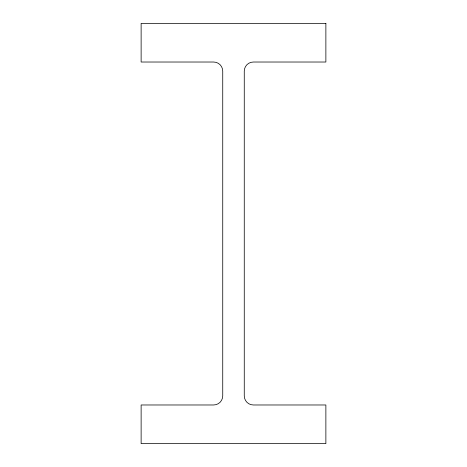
<?xml version="1.0" encoding="UTF-8"?>
<svg xmlns="http://www.w3.org/2000/svg" width="467" height="467" viewBox="0 0 467 467"><rect width="100%" height="100%" fill="white"/><g stroke="black" fill="none" stroke-linecap="round" stroke-linejoin="round"><path stroke-width="0.7" d="M325.873 23.35L141.127 23.35L141.127 62.023L213.617 62.023A9.124 9.124 0 0 1 222.736 71.147L222.736 395.853A9.124 9.124 0 0 1 213.617 404.977L141.127 404.977L141.127 443.65L325.873 443.65L325.873 404.977L253.383 404.977A9.124 9.124 0 0 1 244.264 395.853L244.264 71.147A9.124 9.124 0 0 1 253.383 62.023L325.873 62.023L325.873 23.35"/></g></svg>
